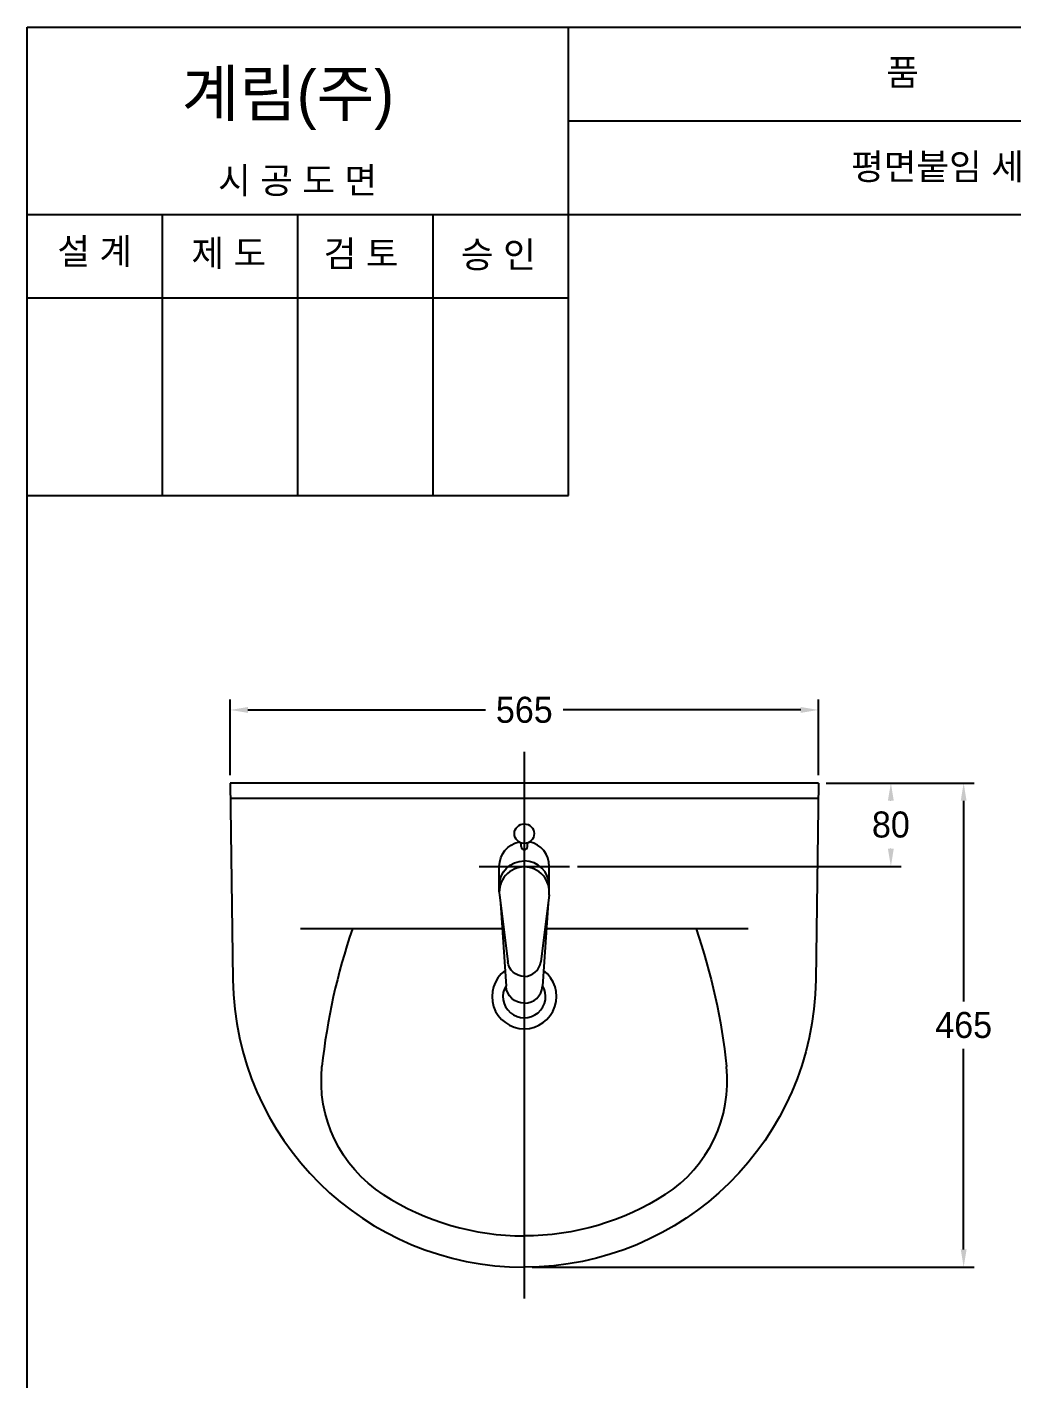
# Model space of a CAD drawing. Header units: millimetres. Extents: x 0 to 5799, y -67 to 2530.
# Drawn here: x 0 to 946, y 1232 to 2530 of the extents above; entities that cross this region are included whole.
import ezdxf
from ezdxf.enums import TextEntityAlignment as Align
from ezdxf.lldxf.tags import DXFTag

# ---------------------------------------------------------------- set-up
doc = ezdxf.new("R2010")
doc.units = ezdxf.units.MM
for name, color, linetype in [('TEXT', 7, 'Continuous'), ('내부선 및 부속', 4, 'Continuous'), ('도각라인', 7, 'Continuous'), ('외형선', 3, 'Continuous'), ('중심선', 1, 'DASHED'), ('치수선', 7, 'Continuous')]:
    doc.layers.add(name, color=color, linetype=linetype)
doc.styles.add('____', font='')
doc.styles.add('타이틀', font='H2GTRM.TTF', dxfattribs={"height": 25})
doc.styles.get('____').set_extended_font_data('굴림')
tags = doc.linetypes.add('DASHDOT', pattern=[70, 31, -13, 13, -13]).pattern_tags.tags
tags[10:11] = [DXFTag(74, 4), DXFTag(75, 0), DXFTag(340, '0'), DXFTag(46, 0.0), DXFTag(50, 0.0), DXFTag(44, 0.0), DXFTag(45, 0.0)]
tags[8:9] = [DXFTag(74, 4), DXFTag(75, 0), DXFTag(340, '0'), DXFTag(46, 0.0), DXFTag(50, 0.0), DXFTag(44, 0.0), DXFTag(45, 0.0)]
tags[6:7] = [DXFTag(74, 4), DXFTag(75, 0), DXFTag(340, '0'), DXFTag(46, 0.0), DXFTag(50, 0.0), DXFTag(44, 0.0), DXFTag(45, 0.0)]
tags[4:5] = [DXFTag(74, 4), DXFTag(75, 0), DXFTag(340, '0'), DXFTag(46, 0.0), DXFTag(50, 0.0), DXFTag(44, 0.0), DXFTag(45, 0.0)]
tags = doc.linetypes.add('DASHED', pattern=[25.72, 12.86, -12.86]).pattern_tags.tags
tags[6:7] = [DXFTag(74, 4), DXFTag(75, 0), DXFTag(340, '0'), DXFTag(46, 0.0), DXFTag(50, 0.0), DXFTag(44, 0.0), DXFTag(45, 0.0)]
tags[4:5] = [DXFTag(74, 4), DXFTag(75, 0), DXFTag(340, '0'), DXFTag(46, 0.0), DXFTag(50, 0.0), DXFTag(44, 0.0), DXFTag(45, 0.0)]
doc.dimstyles.new('MSADIM', dxfattribs={"dimtxt": 33, "dimasz": 17, "dimexe": 10, "dimexo": 7.5, "dimgap": 10, "dimtad": 0, "dimtih": 1, "dimtoh": 1, "dimdec": 0, "dimzin": 1, "dimdsep": 46, "dimtxsty": '____', "dimcen": 11.25, "dimadec": 0, "dimazin": 0, "dimtfac": 1, "dimtdec": 0, "dimtix": 1, "dimtmove": 0, "dimatfit": 3, "dimfxl": 0, "dimtolj": 1, "dimtzin": 1, "dimarcsym": 0})

# ---------------------------------------------------------------- blocks, each defined once
blk = doc.blocks.new('*D7')
at = {"layer": '치수선', "color": 0, "linetype": 'Continuous', "lineweight": -2}
for p, q in [((195.1, 1811.4), (195.1, 1884.1)), ((760.1, 1811.4), (760.1, 1884.1)), ((212.1, 1874.1), (440.2, 1874.1)), ((743.1, 1874.1), (515, 1874.1))]:
    blk.add_line(p, q, dxfattribs=at)
at = {"layer": '치수선', "color": 0, "linetype": 'Continuous'}
for points in [[(212.1, 1876.9), (212.1, 1871.3), (195.1, 1874.1)], [(743.1, 1876.9), (743.1, 1871.3), (760.1, 1874.1)]]:
    blk.add_solid(points, dxfattribs=at)
at = {"layer": '치수선', "color": 0, "linetype": 'Continuous', "insert": (477.6, 1874.1), "char_height": 25, "attachment_point": 5, "style": '____'}
blk.add_mtext('\\A1;565', dxfattribs=at)
blk = doc.blocks.new('*D8')
at = {"layer": '치수선', "color": 0, "linetype": 'Continuous', "lineweight": -2}
for p, q in [((767.6, 1803.9), (839.7, 1803.9)), ((829.7, 1786.9), (829.7, 1786.7)), ((829.7, 1740.9), (829.7, 1741)), ((528.6, 1723.9), (839.7, 1723.9))]:
    blk.add_line(p, q, dxfattribs=at)
at = {"layer": '치수선', "color": 0, "linetype": 'Continuous'}
for points in [[(826.8, 1786.9), (832.5, 1786.9), (829.7, 1803.9)], [(826.8, 1740.9), (832.5, 1740.9), (829.7, 1723.9)]]:
    blk.add_solid(points, dxfattribs=at)
at = {"layer": '치수선', "color": 0, "linetype": 'Continuous', "insert": (829.7, 1763.9), "char_height": 25, "attachment_point": 5, "style": '____'}
blk.add_mtext('\\A1;80', dxfattribs=at)
blk = doc.blocks.new('*D9')
at = {"layer": '치수선', "color": 0, "linetype": 'Continuous', "lineweight": -2}
for p, q in [((767.6, 1803.9), (909.6, 1803.9)), ((899.6, 1786.9), (899.6, 1594.2)), ((899.6, 1355.9), (899.6, 1548.5)), ((485.1, 1338.9), (909.6, 1338.9))]:
    blk.add_line(p, q, dxfattribs=at)
at = {"layer": '치수선', "color": 0, "linetype": 'Continuous'}
for points in [[(896.8, 1786.9), (902.4, 1786.9), (899.6, 1803.9)], [(896.8, 1355.9), (902.4, 1355.9), (899.6, 1338.9)]]:
    blk.add_solid(points, dxfattribs=at)
at = {"layer": '치수선', "color": 0, "linetype": 'Continuous', "insert": (899.6, 1571.4), "char_height": 25, "attachment_point": 5, "style": '____'}
blk.add_mtext('\\A1;465', dxfattribs=at)

msp = doc.modelspace()

# ---------------------------------------------------------------- linework, layer by layer
at = {"layer": '내부선 및 부속', "linetype": 'Continuous'}
for p, q in [((759.9, 1788.9), (195.3, 1788.9)), ((474.6, 1742.8), (474.6, 1746.4)), ((480.6, 1742.8), (480.6, 1746.4)), ((453.6, 1699.3), (453.6, 1723.9)), ((501.6, 1699.3), (501.6, 1723.9)), ((453.8, 1696.4), (461.7, 1632.3)), ((454.7, 1688.5), (460.1, 1608.7)), ((501.4, 1696.4), (493.5, 1632.3)), ((500.4, 1688.5), (495, 1608.7))]:
    msp.add_line(p, q, dxfattribs=at)
at = {"layer": '내부선 및 부속', "linetype": 'Continuous', "flags": 128}
for points in [[(453.6, 1723.9, -0.353764), (472.6, 1747.3)], [(453.6, 1705.1, -0.414213), (477.6, 1729.1)], [(477.6, 1618.2, -0.37856), (461.7, 1632.3)], [(477.6, 1592.4, -0.394608), (460.1, 1608.7)]]:
    msp.add_lwpolyline(points, format="xyb", dxfattribs=at)
at = {"layer": '내부선 및 부속', "linetype": 'Continuous'}
msp.add_circle((477.6, 1755.3), 9.44, dxfattribs=at)
for centre, radius, start, end in [((477.6, 1742.8), 3, 180, 360), ((477.6, 1723.9), 24, 0, 77.9277), ((477.6, 1705.1), 24, 0, 90), ((477.6, 1699.3), 24, 90.0001, 187.0619), ((477.6, 1699.3), 24, 352.9381, 90), ((477.6, 1598.9), 31, 126.5789, 53.4209), ((477.6, 1598.9), 31, 116.8472, 116.8673), ((477.6, 1634.2), 16, 270, 352.9386), ((477.6, 1598.9), 31, 63.1326, 63.1528), ((477.6, 1598.9), 20.5, 148.6803, 31.3194), ((477.6, 1609.9), 17.5, 270, 356.1383)]:
    msp.add_arc(centre, radius, start, end, dxfattribs=at)
for points in [[(453.8, 1701.4), (453.8, 1701.4), (453.8, 1701.4)], [(501.4, 1701.4), (501.4, 1701.4), (501.4, 1701.4)]]:
    msp.add_rational_spline(points, [0.951478421688, 0.951479792595, 0.951481163502], degree=2, dxfattribs=at)
at = {"layer": '도각라인', "color": 7}
for p, q in [((0, 0), (0, 2530)), ((0, 2530), (1800, 2530)), ((520, 2080), (520, 2530)), ((520, 2440), (1800, 2440)), ((0, 2350), (1800, 2350)), ((130, 2080), (130, 2350)), ((260, 2080), (260, 2350)), ((390, 2080), (390, 2350)), ((0, 2270), (520, 2270)), ((0, 2080), (520, 2080))]:
    msp.add_line(p, q, dxfattribs=at)
at = {"layer": '외형선', "linetype": 'Continuous'}
for p, q in [((760.1, 1803.9), (195.1, 1803.9)), ((195.1, 1803.9), (197.6, 1615.1)), ((760.1, 1803.9), (757.6, 1615.1)), ((456.4, 1663.9), (262.6, 1663.9)), ((692.6, 1663.9), (498.8, 1663.9))]:
    msp.add_line(p, q, dxfattribs=at)
at = {"layer": '외형선', "linetype": 'Continuous', "flags": 128}
for points in [[(642.6, 1663.9, -0.056632), (671.9, 1531.6)], [(757.6, 1615.1, -0.410301), (477.6, 1338.9)], [(342.2, 1408.7, -0.282993), (283.3, 1531.6)], [(613, 1408.7, -0.14409), (477.6, 1368.9)]]:
    msp.add_lwpolyline(points, format="xyb", dxfattribs=at)
at = {"layer": '외형선', "linetype": 'Continuous'}
for centre, radius, start, end in [((880, 1468.8), 600, 161.0331, 173.9983), ((477.6, 1618.9), 280, 180.7665, 270), ((542.6, 1518), 130, 302.7972, 6.0017), ((477.6, 1618.9), 250, 237.2028, 270)]:
    msp.add_arc(centre, radius, start, end, dxfattribs=at)
at = {"layer": '중심선', "linetype": 'DASHDOT'}
for p, q in [((477.6, 1833.9), (477.6, 1308.9)), ((434.1, 1723.9), (521.1, 1723.9))]:
    msp.add_line(p, q, dxfattribs=at)

# ---------------------------------------------------------------- texts
at = {"layer": 'TEXT', "style": '타이틀'}
msp.add_text('계림(주)', height=44, dxfattribs=at).set_placement((148.6, 2444.3))
for s, p in [('품             명', (915.7, 2486.4)), ('평면붙임 세면기', (905.8, 2396)), ('시 공 도 면', (259.9, 2382.7)), ('설 계', (65, 2314.6)), ('제 도', (193.8, 2312.9)), ('검 토', (320.8, 2312.3)), ('승 인', (452.7, 2311.4))]:
    msp.add_text(s, height=25, dxfattribs=at).set_placement(p, align=Align.MIDDLE_CENTER)

# ---------------------------------------------------------------- dimensions: what is measured, and where the dimension line sits
at = {"layer": '치수선', "linetype": 'Continuous'}
dim = msp.add_linear_dim(base=(760.1, 1874.1), p1=(195.1, 1803.9), p2=(760.1, 1803.9), dimstyle='MSADIM', override={"dimtxt": 25}, dxfattribs=at)
dim.commit()
dim.dimension.update_dxf_attribs({"geometry": '*D7', "text_midpoint": (477.6, 1874.1), "dimtype": 160})
for base, p1, p2, picture, middle in [((899.6, 1338.9), (760.1, 1803.9), (477.6, 1338.9), '*D9', (899.6, 1571.4)), ((829.7, 1803.9), (521.1, 1723.9), (760.1, 1803.9), '*D8', (829.7, 1763.9))]:
    dim = msp.add_linear_dim(base=base, p1=p1, p2=p2, angle=90, dimstyle='MSADIM', override={"dimtxt": 25}, dxfattribs=at)
    dim.commit()
    dim.dimension.update_dxf_attribs({"geometry": picture, "text_midpoint": middle, "dimtype": 160})

doc.saveas('drawing.dxf')
